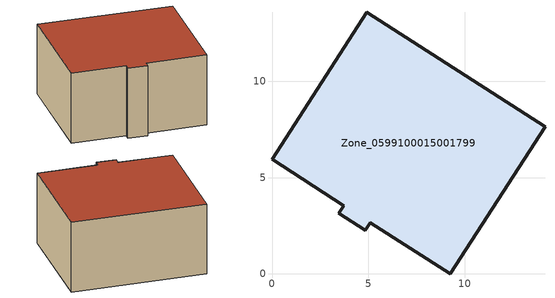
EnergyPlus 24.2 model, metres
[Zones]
Zone_0599100015001799
 floor ground (C_G): 0,5.95 4.91,13.6 14.18,7.65 9.27,0 5.11,2.67 4.85,2.27 3.48,3.15 3.74,3.55 z0.78
 wall outside (C_F): 4.91,13.6 0,5.95 3.74,3.55 3.48,3.15 4.85,2.27 5.11,2.67 9.27,0 14.18,7.65 4.91,13.6 z0.78:6.81
 roof outside (C_R): 4.85,2.27 5.11,2.67 9.27,0 14.18,7.65 4.91,13.6 0,5.95 3.74,3.55 3.48,3.15 z6.81
[BUILDING]
Pand.0599100015001799: North Axis=0; Terrain=City; Loads Convergence Tolerance Value=0.04; Temperature Convergence Tolerance Value=0.4; Solar Distribution=FullExterior; Maximum Number of Warmup Days=25; Minimum Number of Warmup Days=1
[Site:Location]
Rotterdam.The.Hague.AP_ZH_NLD Design_Conditions: Latitude=51.96; Longitude=4.45; Time Zone=1; Elevation=-4.5
[SITE:GROUNDTEMPERATURE:BUILDINGSURFACE]
18, 18, 18, 18, 18, 18, 18, 18, 18, 18, 18, 18
[MATERIAL] Thermal Absorptance=0.9; Solar Absorptance=0.7; Visible Absorptance=0.7
Name | Roughness | Thickness | Conductivity | Density | Specific Heat
G.D.1965-1974 | MediumSmooth | 0.15 | 0.882353 | 540 | 1210
F.D.1965-1974 | Rough | 0.3 | 0.697674 | 1920 | 840
R.D.1965-1974 | MediumRough | 0.2 | 0.232558 | 1500 | 1000
[CONSTRUCTION]
C_G: G.D.1965-1974
C_F: F.D.1965-1974
C_R: R.D.1965-1974
[ZONE]
Zone_0599100015001799: Type=1; Multiplier=1; Ceiling Height=Autocalculate; Volume=Autocalculate; Floor Area=autocalculate; Part of Total Floor Area=Yes
[ZONEINFILTRATION:DESIGNFLOWRATE]
Infil_Zone_0599100015001799: Zone or ZoneList or Space or SpaceList=Zone_0599100015001799; Schedule=AlwaysOn; Design Flow Rate Calculation Method=Flow/Area; Flow Rate per Floor Area=0.0042; Constant Term Coefficient=1; Temperature Term Coefficient=0; Velocity Term Coefficient=0; Velocity Squared Term Coefficient=0
[HVACTEMPLATE:ZONE:IDEALLOADSAIRSYSTEM]
Zone_0599100015001799: Maximum Heating Supply Air Temperature=50; Minimum Cooling Supply Air Temperature=13; Maximum Heating Supply Air Humidity Ratio=0.0156; Minimum Cooling Supply Air Humidity Ratio=0.0077; Heating Limit=NoLimit; Cooling Limit=NoLimit; Dehumidification Control Type=ConstantSensibleHeatRatio; Cooling Sensible Heat Ratio=0.7; Dehumidification Setpoint=60; Humidification Control Type=None; Humidification Setpoint=30; Outdoor Air Method=None; Outdoor Air Flow Rate per Person=0.00944; Outdoor Air Flow Rate per Zone Floor Area=0; Outdoor Air Flow Rate per Zone=0; Demand Controlled Ventilation Type=None; Outdoor Air Economizer Type=NoEconomizer; Heat Recovery Type=None; Sensible Heat Recovery Effectiveness=0.7; Latent Heat Recovery Effectiveness=0.65
[ZONECONTROL:THERMOSTAT]
ThermostatControl_Zone_0599100015001799: Zone or ZoneList=Zone_0599100015001799; Control Type Schedule=DualSetpointControlType; Control 1=Thermostat_Zone_0599100015001799; Temperature Difference Between Cutout And Setpoint=0
[THERMOSTATSETPOINT:DUALSETPOINT]
Thermostat_Zone_0599100015001799: Heating Setpoint Temperature Schedule=HeatingSetpoint_Zone_0599100015001799; Cooling Setpoint Temperature Schedule=CoolingSetpoint_Zone_0599100015001799
[SCHEDULE:COMPACT]
HeatingSetpoint_Zone_0599100015001799: Through: 12/31, For: AllDays, Until: 24:00, 21
CoolingSetpoint_Zone_0599100015001799: Through: 12/31, For: AllDays, Until: 24:00, 24
DualSetpointControlType: Through: 12/31, For: AllDays, Until: 24:00, 4
AlwaysOn: Through: 12/31, For: AllDays, Until: 24:00, 1
